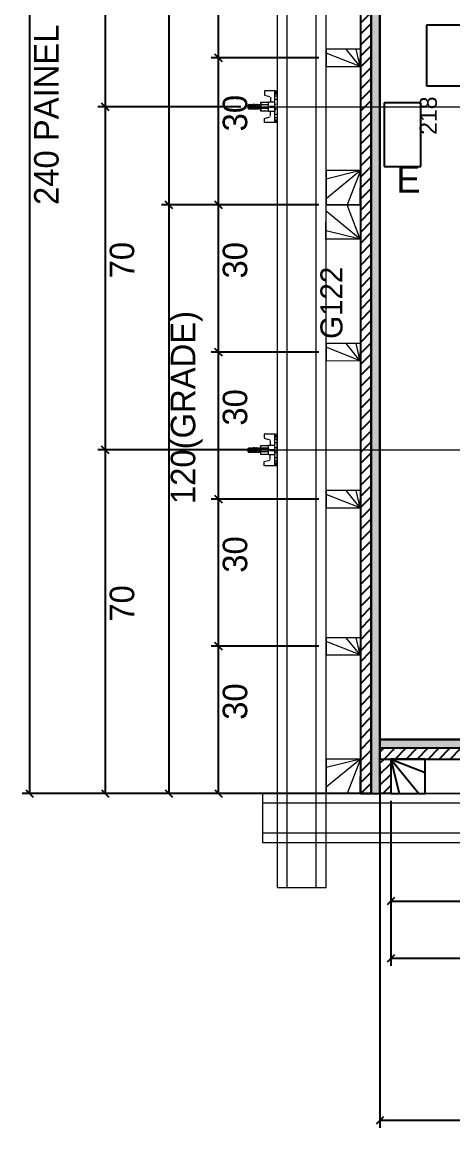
# Model space of a CAD drawing. Header units: metres. Extents: x 3381 to 7688, y 7451 to 8182.
# Drawn here: x 3381.1 to 3556.9, y 7450.9 to 7901.9 of the extents above; entities that cross this region are included whole.
import ezdxf

# ---------------------------------------------------------------- set-up
doc = ezdxf.new("R2010")
doc.units = ezdxf.units.M
for name, color, linetype in [('CHAPA', 7, 'Continuous'), ('CONCRETO', 7, 'Continuous'), ('COTA', 7, 'Continuous'), ('Hachura', 7, 'Continuous'), ('Madeira', 7, 'Continuous'), ('MEIO_PONT', 7, 'Continuous'), ('Perfil Metálico', 7, 'Continuous'), ('SARRAFO', 7, 'Continuous'), ('TEXTO_GERAL', 7, 'Continuous')]:
    doc.layers.add(name, color=color, linetype=linetype)

msp = doc.modelspace()

# ---------------------------------------------------------------- hatches: boundary and pattern name
at = {"layer": 'Hachura'}
h = msp.add_hatch(dxfattribs=at)
h.set_pattern_fill('ANSI31')
h.paths.add_polyline_path([(3523.5, 8067.31), (3519.1, 8067.31), (3519.1, 7587.31), (3523.5, 7587.31), (3523.5, 8067.31)])
h = msp.add_hatch(color=7, dxfattribs=at)
h.dxf.hatch_style = 1
h.paths.add_polyline_path([(3523.5, 7587.31), (3527.1, 7587.31), (3527.1, 8067.31), (3523.5, 8067.31), (3523.5, 7587.31)])
h = msp.add_hatch(color=7, dxfattribs=at)
h.dxf.hatch_style = 1
h.paths.add_polyline_path([(3527.1, 7609.31), (3879.1, 7609.31), (3879.1, 7605.71), (3527.1, 7605.71), (3527.1, 7609.31)])
h = msp.add_hatch(dxfattribs=at)
h.set_pattern_fill('ANSI31')
h.paths.add_polyline_path([(3527.1, 7605.71), (3527.1, 7601.31), (3879.1, 7601.31), (3879.1, 7605.71), (3527.1, 7605.71)])
h = msp.add_hatch(dxfattribs=at)
h.set_pattern_fill('ANSI31')
h.paths.add_polyline_path([(3527.1, 7587.31), (3531.5, 7587.31), (3531.5, 7601.31), (3527.1, 7601.31), (3527.1, 7587.31)])

# ---------------------------------------------------------------- linework, layer by layer
at = {"layer": 'CHAPA', "color": 1, "lineweight": 25}
for p, q in [((3527.1, 7609.31), (3527.1, 7601.31)), ((3527.1, 7601.31), (3530.87, 7601.31))]:
    msp.add_line(p, q, dxfattribs=at)
for points in [[(3523.5, 7587.31), (3527.1, 7587.31), (3527.1, 8067.31), (3523.5, 8067.31)], [(3527.1, 7609.31), (3879.1, 7609.31), (3879.1, 7605.71), (3527.1, 7605.71)]]:
    msp.add_lwpolyline(points, close=True, dxfattribs=at)
at = {"layer": 'CONCRETO', "color": 2, "lineweight": 25}
msp.add_lwpolyline([(3857.1, 7609.31), (3857.1, 7647.31), (3565.1, 7647.31), (3565.1, 8045.31), (3527.1, 8045.31), (3527.1, 7609.31)], close=True, dxfattribs=at)
at = {"layer": 'COTA', "color": 241, "lineweight": 25}
for p, q in [((3384.07, 8067.31), (3384.07, 7587.31)), ((3440.96, 8067.33), (3440.96, 7827.33)), ((3414.92, 7987.3), (3414.92, 7867.33)), ((3461.16, 7887.33), (3461.16, 7947.33)), ((3502.1, 7887.33), (3458.16, 7887.33)), ((3502.1, 7887.33), (3458.16, 7887.33)), ((3461.16, 7827.33), (3461.16, 7887.33)), ((3470.29, 7867.33), (3411.92, 7867.33)), ((3470.29, 7867.33), (3411.92, 7867.33)), ((3414.92, 7867.33), (3414.92, 7727.4)), ((3502.09, 7827.33), (3437.96, 7827.33)), ((3502.11, 7827.33), (3437.96, 7827.33)), ((3440.96, 7827.33), (3440.96, 7587.33)), ((3502.09, 7827.33), (3458.16, 7827.33)), ((3502.1, 7827.33), (3458.16, 7827.33)), ((3461.16, 7767.33), (3461.16, 7827.33)), ((3502.1, 7767.33), (3458.16, 7767.33)), ((3502.1, 7767.33), (3458.16, 7767.33)), ((3461.16, 7707.33), (3461.16, 7767.33)), ((3482.06, 7727.4), (3411.92, 7727.4)), ((3482.06, 7727.4), (3411.92, 7727.4)), ((3414.92, 7727.4), (3414.92, 7587.33)), ((3502.1, 7707.33), (3458.16, 7707.33)), ((3502.1, 7707.33), (3458.16, 7707.33)), ((3461.16, 7647.33), (3461.16, 7707.33)), ((3502.1, 7647.33), (3458.16, 7647.33)), ((3502.1, 7647.33), (3458.16, 7647.33)), ((3461.16, 7587.33), (3461.16, 7647.33)), ((3527.1, 7598.31), (3527.1, 7450.91)), ((3524.1, 7587.31), (3381.07, 7587.31)), ((3502.1, 7587.33), (3411.92, 7587.33)), ((3502.09, 7587.33), (3437.96, 7587.33)), ((3502.09, 7587.33), (3458.16, 7587.33)), ((3531.48, 7584.27), (3531.48, 7540.34)), ((3531.48, 7584.27), (3531.48, 7517.04)), ((3531.48, 7543.34), (3585.48, 7543.34)), ((3691.47, 7520.04), (3531.48, 7520.04)), ((3879.1, 7453.91), (3527.1, 7453.91))]:
    msp.add_line(p, q, dxfattribs=at)
at = {"layer": 'COTA', "color": 180, "lineweight": 25}
for p, q in [((3561.1, 7900.64), (3546.1, 7900.64)), ((3546.1, 7900.64), (3546.1, 7875.98)), ((3546.1, 7875.98), (3561.1, 7875.98)), ((3543.8, 7868.95), (3528.8, 7868.95)), ((3528.8, 7868.95), (3528.8, 7842.95)), ((3543.8, 7842.95), (3543.8, 7868.95)), ((3528.8, 7842.95), (3543.8, 7842.95))]:
    msp.add_line(p, q, dxfattribs=at)
at = {"layer": 'COTA', "color": 0, "lineweight": 25}
for p, q in [((3462.66, 7885.83), (3459.66, 7888.83)), ((3459.66, 7888.83), (3462.66, 7885.83)), ((3413.42, 7868.83), (3416.42, 7865.83)), ((3416.42, 7865.83), (3413.42, 7868.83)), ((3439.46, 7828.83), (3442.46, 7825.83)), ((3442.46, 7825.83), (3439.46, 7828.83)), ((3459.66, 7828.83), (3462.66, 7825.83)), ((3462.66, 7825.83), (3459.66, 7828.83)), ((3462.66, 7765.83), (3459.66, 7768.83)), ((3459.66, 7768.83), (3462.66, 7765.83)), ((3413.42, 7728.9), (3416.42, 7725.9)), ((3416.42, 7725.9), (3413.42, 7728.9)), ((3462.66, 7705.83), (3459.66, 7708.83)), ((3459.66, 7708.83), (3462.66, 7705.83)), ((3462.66, 7645.83), (3459.66, 7648.83)), ((3459.66, 7648.83), (3462.66, 7645.83)), ((3382.57, 7588.81), (3385.57, 7585.81)), ((3413.42, 7588.83), (3416.42, 7585.83)), ((3439.46, 7588.83), (3442.46, 7585.83)), ((3459.66, 7588.83), (3462.66, 7585.83)), ((3532.98, 7544.84), (3529.98, 7541.84)), ((3532.98, 7521.54), (3529.98, 7518.54)), ((3528.6, 7455.41), (3525.6, 7452.41))]:
    msp.add_line(p, q, dxfattribs=at)
at = {"layer": 'Hachura', "color": 0, "lineweight": 9}
for p, q in [((3484.19, 7873.85), (3479.93, 7873.85)), ((3479.93, 7873.85), (3479.93, 7872.17)), ((3479.93, 7872.17), (3482.14, 7871.59)), ((3482.38, 7871.28), (3482.38, 7869.33)), ((3484.17, 7873.71), (3485.1, 7873.71)), ((3484.17, 7873.5), (3485.1, 7873.5)), ((3484.17, 7873.17), (3485.1, 7873.17)), ((3484.17, 7872.7), (3485.1, 7872.7)), ((3484.17, 7871.86), (3485.1, 7871.86)), ((3484.17, 7870.43), (3485.09, 7870.43)), ((3484.19, 7860.95), (3484.19, 7873.85)), ((3484.19, 7873.85), (3485.09, 7873.85)), ((3485.09, 7873.85), (3485.09, 7860.96)), ((3485.09, 7872.9), (3485.09, 7865.08)), ((3473.61, 7868.3), (3473.29, 7867.98)), ((3473.29, 7866.69), (3473.29, 7867.98)), ((3473.61, 7866.37), (3473.29, 7866.69)), ((3473.61, 7867.79), (3473.95, 7868.46)), ((3474.18, 7868.4), (3473.61, 7867.27)), ((3473.61, 7868.05), (3473.74, 7868.3)), ((3474.25, 7868.3), (3473.61, 7867.01)), ((3473.61, 7868.3), (3473.61, 7866.37)), ((3473.93, 7866.37), (3473.61, 7866.37)), ((3473.93, 7866.37), (3474.9, 7868.3)), ((3473.93, 7866.37), (3474.9, 7868.3)), ((3474.02, 7866.3), (3475.11, 7868.46)), ((3474.25, 7868.3), (3474.9, 7868.3)), ((3475.34, 7868.4), (3474.27, 7866.26)), ((3475.42, 7868.3), (3474.45, 7866.37)), ((3475.09, 7866.37), (3474.45, 7866.37)), ((3475.09, 7866.37), (3476.06, 7868.3)), ((3475.19, 7866.3), (3476.27, 7868.46)), ((3476.06, 7868.3), (3475.42, 7868.3)), ((3476.5, 7868.4), (3475.43, 7866.26)), ((3476.58, 7868.3), (3475.61, 7866.37)), ((3476.25, 7866.37), (3475.61, 7866.37)), ((3475.82, 7866.37), (3475.61, 7866.37)), ((3476.25, 7866.37), (3477.22, 7868.3)), ((3476.35, 7866.3), (3477.43, 7868.46)), ((3476.79, 7868.3), (3476.58, 7868.3)), ((3477.66, 7868.4), (3476.59, 7866.26)), ((3477.74, 7868.3), (3476.77, 7866.37)), ((3477.41, 7866.37), (3476.77, 7866.37)), ((3476.79, 7868.3), (3477.22, 7868.3)), ((3477.41, 7866.37), (3478.38, 7868.3)), ((3477.74, 7868.3), (3478.38, 7868.3)), ((3478.38, 7867.53), (3477.75, 7866.26)), ((3478.38, 7867.27), (3477.93, 7866.37)), ((3478.38, 7866.37), (3477.93, 7866.37)), ((3478.38, 7869.08), (3478.38, 7865.72)), ((3481.61, 7869.08), (3478.38, 7869.08)), ((3478.38, 7868.3), (3481.61, 7868.3)), ((3478.38, 7866.76), (3481.61, 7866.76)), ((3478.38, 7865.72), (3481.61, 7865.72)), ((3478.45, 7869.08), (3478.45, 7865.72)), ((3481.61, 7865.47), (3481.61, 7869.34)), ((3481.61, 7869.34), (3484.19, 7869.34)), ((3481.61, 7869.34), (3481.61, 7869.08)), ((3481.61, 7869.34), (3481.61, 7869.08)), ((3484.19, 7865.47), (3481.61, 7865.47)), ((3482.19, 7867.61), (3484.19, 7867.61)), ((3484.19, 7867.09), (3482.19, 7867.09)), ((3482.38, 7863.52), (3482.38, 7865.47)), ((3484.19, 7867.4), (3484.19, 7865.47)), ((3484.19, 7867.4), (3485.09, 7867.4)), ((3484.19, 7866.11), (3484.19, 7866.76)), ((3484.19, 7860.95), (3484.19, 7866.11)), ((3484.51, 7866.44), (3484.29, 7866.44)), ((3484.31, 7868.38), (3484.75, 7868.38)), ((3484.94, 7866.44), (3484.51, 7866.44)), ((3479.93, 7862.63), (3482.14, 7863.21)), ((3479.93, 7860.95), (3479.93, 7862.63)), ((3485.09, 7860.96), (3479.95, 7860.96)), ((3484.17, 7864.36), (3485.1, 7864.36)), ((3484.17, 7862.95), (3485.1, 7862.95)), ((3484.17, 7862.1), (3485.1, 7862.1)), ((3484.17, 7861.64), (3485.1, 7861.64)), ((3484.17, 7861.3), (3485.1, 7861.3)), ((3484.17, 7861.09), (3485.1, 7861.09)), ((3484.16, 7733.85), (3479.9, 7733.85)), ((3479.9, 7733.85), (3479.9, 7732.17)), ((3479.9, 7732.17), (3482.11, 7731.59)), ((3482.35, 7731.28), (3482.35, 7729.33)), ((3484.14, 7733.71), (3485.07, 7733.71)), ((3484.14, 7733.5), (3485.07, 7733.5)), ((3484.14, 7733.17), (3485.07, 7733.17)), ((3484.14, 7732.7), (3485.07, 7732.7)), ((3484.14, 7731.86), (3485.07, 7731.86)), ((3484.14, 7730.43), (3485.06, 7730.43)), ((3484.16, 7720.95), (3484.16, 7733.85)), ((3484.16, 7733.85), (3485.06, 7733.85)), ((3485.06, 7733.85), (3485.06, 7720.96)), ((3485.06, 7732.9), (3485.06, 7725.08)), ((3473.58, 7728.3), (3473.26, 7727.98)), ((3473.26, 7726.69), (3473.26, 7727.98)), ((3473.58, 7726.37), (3473.26, 7726.69)), ((3473.58, 7727.79), (3473.92, 7728.46)), ((3474.15, 7728.4), (3473.58, 7727.27)), ((3473.58, 7728.05), (3473.71, 7728.3)), ((3474.23, 7728.3), (3473.58, 7727.01)), ((3473.58, 7728.3), (3473.58, 7726.37)), ((3473.91, 7726.37), (3473.58, 7726.37)), ((3473.91, 7726.37), (3474.87, 7728.3)), ((3473.91, 7726.37), (3474.87, 7728.3)), ((3474, 7726.3), (3475.08, 7728.46)), ((3474.23, 7728.3), (3474.87, 7728.3)), ((3475.31, 7728.4), (3474.24, 7726.26)), ((3475.39, 7728.3), (3474.42, 7726.37)), ((3475.07, 7726.37), (3474.42, 7726.37)), ((3475.07, 7726.37), (3476.03, 7728.3)), ((3475.16, 7726.3), (3476.24, 7728.46)), ((3476.03, 7728.3), (3475.39, 7728.3)), ((3476.47, 7728.4), (3475.4, 7726.26)), ((3476.55, 7728.3), (3475.58, 7726.37)), ((3476.23, 7726.37), (3475.58, 7726.37)), ((3475.79, 7726.37), (3475.58, 7726.37)), ((3476.23, 7726.37), (3477.19, 7728.3)), ((3476.32, 7726.3), (3477.4, 7728.46)), ((3476.76, 7728.3), (3476.55, 7728.3)), ((3477.63, 7728.4), (3476.56, 7726.26)), ((3477.71, 7728.3), (3476.74, 7726.37)), ((3477.39, 7726.37), (3476.74, 7726.37)), ((3476.76, 7728.3), (3477.19, 7728.3)), ((3477.39, 7726.37), (3478.36, 7728.3)), ((3477.71, 7728.3), (3478.36, 7728.3)), ((3478.36, 7727.53), (3477.72, 7726.26)), ((3478.36, 7727.27), (3477.9, 7726.37)), ((3478.36, 7726.37), (3477.9, 7726.37)), ((3478.36, 7729.08), (3478.36, 7725.72)), ((3481.58, 7729.08), (3478.36, 7729.08)), ((3478.36, 7728.3), (3481.58, 7728.3)), ((3478.36, 7726.76), (3481.58, 7726.76)), ((3478.36, 7725.72), (3481.58, 7725.72)), ((3478.42, 7729.08), (3478.42, 7725.72)), ((3481.58, 7725.47), (3481.58, 7729.34)), ((3481.58, 7729.34), (3484.16, 7729.34)), ((3481.58, 7729.34), (3481.58, 7729.08)), ((3481.58, 7729.34), (3481.58, 7729.08)), ((3482.16, 7727.61), (3484.16, 7727.61)), ((3484.16, 7727.09), (3482.16, 7727.09)), ((3484.16, 7727.4), (3484.16, 7725.47)), ((3484.16, 7727.4), (3485.06, 7727.4)), ((3484.16, 7726.11), (3484.16, 7726.76)), ((3484.16, 7720.95), (3484.16, 7726.11)), ((3484.48, 7726.44), (3484.27, 7726.44)), ((3484.29, 7728.38), (3484.72, 7728.38)), ((3484.91, 7726.44), (3484.48, 7726.44)), ((3479.9, 7722.63), (3482.11, 7723.21)), ((3479.9, 7720.95), (3479.9, 7722.63)), ((3484.16, 7725.47), (3481.58, 7725.47)), ((3482.35, 7723.52), (3482.35, 7725.47)), ((3484.14, 7724.36), (3485.07, 7724.36)), ((3484.14, 7722.95), (3485.07, 7722.95)), ((3484.14, 7722.1), (3485.07, 7722.1)), ((3484.14, 7721.64), (3485.07, 7721.64)), ((3484.14, 7721.3), (3485.07, 7721.3)), ((3484.14, 7721.09), (3485.07, 7721.09)), ((3485.06, 7720.96), (3479.93, 7720.96))]:
    msp.add_line(p, q, dxfattribs=at)
at = {"layer": 'Hachura', "color": 251, "lineweight": 9}
for p, q in [((3474.28, 7867.4), (3614.08, 7867.39)), ((3474.26, 7727.4), (3614.06, 7727.39))]:
    msp.add_line(p, q, dxfattribs=at)
at = {"layer": 'Madeira', "color": 126, "lineweight": 18}
for p, q in [((3519.09, 7883.82), (3505.1, 7889.26)), ((3519.09, 7883.82), (3513.34, 7890.82)), ((3519.09, 7883.82), (3517.36, 7890.82)), ((3519.1, 7841.32), (3505.09, 7829.82)), ((3519.1, 7841.32), (3505.1, 7837.85)), ((3519.1, 7841.32), (3513.66, 7827.32)), ((3519.08, 7813.31), (3505.1, 7824.84)), ((3519.08, 7813.31), (3513.67, 7827.32)), ((3519.08, 7813.31), (3505.09, 7816.81)), ((3519.09, 7763.82), (3513.34, 7770.82)), ((3519.09, 7763.82), (3517.36, 7770.82)), ((3519.09, 7763.82), (3505.1, 7769.26)), ((3519.09, 7703.82), (3505.1, 7709.26)), ((3519.09, 7703.82), (3513.34, 7710.82)), ((3519.09, 7703.82), (3517.36, 7710.82)), ((3519.09, 7643.82), (3505.1, 7649.26)), ((3519.09, 7643.82), (3513.34, 7650.82)), ((3519.09, 7643.82), (3517.36, 7650.82)), ((3519.1, 7601.32), (3505.09, 7589.82)), ((3519.1, 7601.32), (3505.1, 7597.85)), ((3519.1, 7601.32), (3513.66, 7587.32))]:
    msp.add_line(p, q, dxfattribs=at)
for points in [[(3519.1, 7827.32), (3505.1, 7827.33), (3505.1, 8067.33), (3519.1, 8067.31)], [(3519.09, 7883.82), (3519.1, 7890.82), (3505.1, 7890.83), (3505.09, 7883.83)], [(3519.1, 7841.32), (3505.1, 7841.33), (3505.09, 7827.33), (3519.09, 7827.32)], [(3519.08, 7813.31), (3505.08, 7813.33), (3505.1, 7827.33), (3519.1, 7827.31)], [(3519.1, 7587.32), (3505.1, 7587.33), (3505.1, 7827.33), (3519.1, 7827.31)], [(3519.09, 7763.82), (3519.1, 7770.82), (3505.1, 7770.83), (3505.09, 7763.83)], [(3519.09, 7703.82), (3519.1, 7710.82), (3505.1, 7710.83), (3505.09, 7703.83)], [(3519.09, 7643.82), (3519.1, 7650.82), (3505.1, 7650.83), (3505.09, 7643.83)], [(3519.1, 7601.32), (3505.1, 7601.33), (3505.09, 7587.33), (3519.09, 7587.32)], [(3531.5, 7601.27), (3531.5, 7587.27), (3691.5, 7587.27), (3691.5, 7601.27)]]:
    msp.add_lwpolyline(points, close=True, dxfattribs=at)
at = {"layer": 'MEIO_PONT', "color": 93, "lineweight": 25}
for q in [(3543.01, 7587.27), (3534.98, 7587.27), (3545.5, 7595.84)]:
    msp.add_line((3531.5, 7601.27), q, dxfattribs=at)
msp.add_lwpolyline([(3531.5, 7601.27), (3531.5, 7587.27), (3545.5, 7587.27), (3545.5, 7601.27)], close=True, dxfattribs=at)
at = {"layer": 'Perfil Metálico', "color": 224, "lineweight": 18}
for points in [[(3505.1, 8099.25), (3485.1, 8099.25), (3485.1, 7548.99), (3505.1, 7548.99)], [(3489.1, 7548.99), (3501.1, 7548.99), (3501.1, 8099.25), (3489.1, 8099.25)], [(3479.19, 7587.31), (3479.19, 7567.31), (3903.47, 7567.31), (3903.47, 7587.31)], [(3903.47, 7571.31), (3903.47, 7583.31), (3479.19, 7583.31), (3479.19, 7571.31)]]:
    msp.add_lwpolyline(points, close=True, dxfattribs=at)
at = {"layer": 'SARRAFO', "color": 251, "lineweight": 25}
msp.add_line((3527.1, 7601.31), (3879.1, 7601.27), dxfattribs=at)
for points in [[(3523.5, 7587.31), (3523.5, 8067.31), (3519.1, 8067.31), (3519.1, 7587.31)], [(3523.5, 7587.31), (3523.5, 8067.31), (3519.1, 8067.31), (3519.1, 7587.31)], [(3531.5, 7601.31), (3531.5, 7587.31), (3527.1, 7587.31), (3527.1, 7601.31)]]:
    msp.add_lwpolyline(points, close=True, dxfattribs=at)
msp.add_lwpolyline([(3879.1, 7601.27), (3879.1, 7609.31), (3527.1, 7609.31), (3527.1, 7601.31)], dxfattribs=at)

# ---------------------------------------------------------------- texts
at = {"layer": 'COTA', "color": 241, "lineweight": 25}
for s, p in [('240 PAINEL', (3395.97, 7827.31)), ('30', (3472.94, 7857.33)), ('70', (3426.82, 7797.37)), ('30', (3472.94, 7797.33)), ('120(GRADE)', (3451.74, 7705.33)), ('30', (3472.94, 7737.33)), ('30', (3472.94, 7677.33)), ('70', (3426.82, 7657.36)), ('30', (3472.94, 7617.33))]:
    msp.add_text(s, height=10, rotation=90, dxfattribs=at).set_placement(p)
at = {"layer": 'COTA', "color": 1, "lineweight": 25}
msp.add_text('218', height=7, rotation=90, dxfattribs=at).set_placement((3550.3, 7855.95))
at = {"layer": 'TEXTO_GERAL', "color": 7, "lineweight": 25}
msp.add_text('E', height=11, dxfattribs=at).set_placement((3533.8, 7832.34))
at = {"layer": 'TEXTO_GERAL', "color": 0, "lineweight": 25}
msp.add_text('G122', height=9, rotation=90, dxfattribs=at).set_placement((3511.8, 7772.71))

doc.saveas('drawing.dxf')
